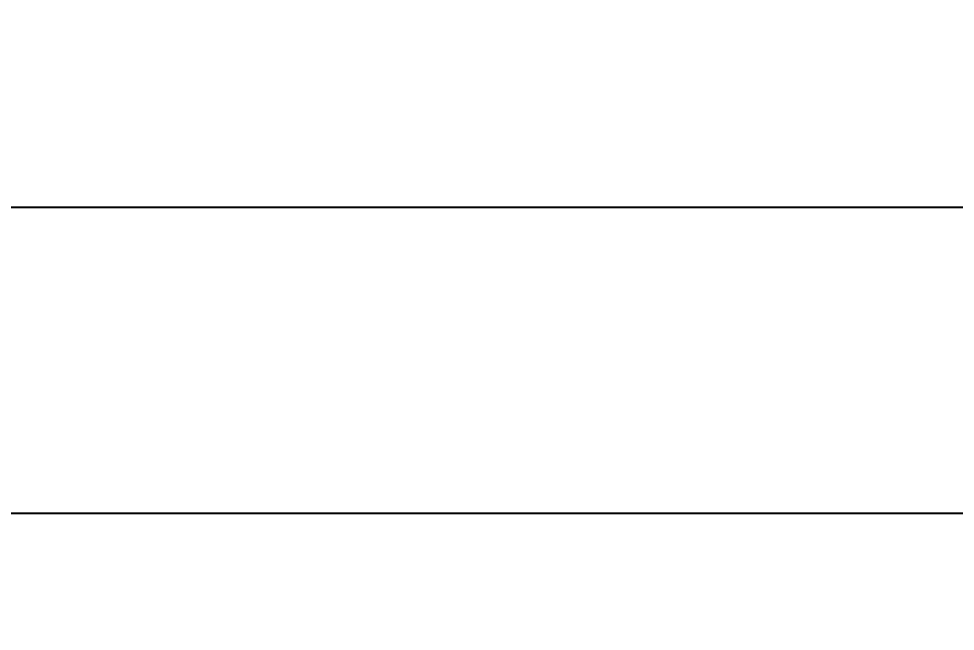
# Model space of a CAD drawing. Header units: inches. Extents: x 0 to 23821, y 0 to 11279.
# Drawn here: x 3561.5 to 4002.6, y 3044.1 to 3332.6 of the extents above; entities that cross this region are included whole.
import ezdxf

# ---------------------------------------------------------------- set-up
doc = ezdxf.new("R2010")
doc.units = ezdxf.units.IN
doc.header["$LTSCALE"] = 10
doc.header["$MEASUREMENT"] = 0
doc.layers.get('Defpoints').update_dxf_attribs({"color": 8})
doc.styles.add('SCI', font='')
doc.styles.get('SCI').set_extended_font_data('Gulim')
doc.dimstyles.new('SCH', dxfattribs={"dimtxt": 2.5, "dimasz": 2, "dimexe": 1.25, "dimexo": 0.625, "dimtad": 1, "dimdec": 8, "dimtxsty": 'SCI', "dimcen": 2.5, "dimclrd": 4, "dimclre": 4, "dimclrt": 7, "dimadec": 8, "dimazin": 2, "dimtfac": 1, "dimtdec": 8, "dimtmove": 0, "dimatfit": 3, "dimfxl": 1, "dimarcsym": 0})

# ---------------------------------------------------------------- blocks, each defined once
blk = doc.blocks.new('*D346')
at = {"color": 4, "lineweight": -2, "transparency": 16777216}
for p, q in [((1717.14, 2772.35), (1717.14, 3130.99)), ((7957.14, 2772.35), (7957.14, 3130.99)), ((1767.14, 3099.74), (7907.14, 3099.74))]:
    blk.add_line(p, q, dxfattribs=at)
at = {"color": 4, "transparency": 16777216}
for points in [[(1767.14, 3108.07), (1767.14, 3091.41), (1717.14, 3099.74)], [(7907.14, 3108.07), (7907.14, 3091.41), (7957.14, 3099.74)]]:
    blk.add_solid(points, dxfattribs=at)
at = {"layer": 'Defpoints', "color": 0, "transparency": 16777216}
for p in [(7957.14, 3099.74), (1717.14, 2756.72, -227228.55), (7957.14, 2756.72, -227228.55)]:
    blk.add_point(p, dxfattribs=at)
at = {"color": 7, "transparency": 16777216, "insert": (4837.14, 3147.45), "char_height": 62.5, "attachment_point": 5, "style": 'SCI'}
blk.add_mtext('6240', dxfattribs=at)
blk = doc.blocks.new('*D348')
at = {"color": 4, "lineweight": -2, "transparency": 16777216}
for p, q in [((1437.14, 2772.35), (1437.14, 3275.13)), ((8237.14, 2772.35), (8237.14, 3275.13)), ((1487.14, 3243.88), (8187.14, 3243.88))]:
    blk.add_line(p, q, dxfattribs=at)
at = {"color": 4, "transparency": 16777216}
for points in [[(1487.14, 3252.21), (1487.14, 3235.54), (1437.14, 3243.88)], [(8187.14, 3252.21), (8187.14, 3235.54), (8237.14, 3243.88)]]:
    blk.add_solid(points, dxfattribs=at)
at = {"layer": 'Defpoints', "color": 0, "transparency": 16777216}
for p in [(8237.14, 3243.88), (1437.14, 2756.72, -227228.55), (8237.14, 2756.72, -227228.55)]:
    blk.add_point(p, dxfattribs=at)
at = {"color": 7, "transparency": 16777216, "insert": (4837.14, 3291.54), "char_height": 62.5, "attachment_point": 5, "style": 'SCI'}
blk.add_mtext('6800', dxfattribs=at)

msp = doc.modelspace()

# ---------------------------------------------------------------- dimensions: what is measured, and where the dimension line sits
for base, p1, p2, picture, middle in [((8237.1433904861, 3243.8761104752), (1437.1433904861, 2756.7211114483, -227228.5508311124), (8237.1433904861, 2756.7211114483, -227228.5508311125), '*D348', (4837.1433904861, 3291.5417229918)), ((7957.1433904861, 3099.7385011423), (1717.1433904861, 2756.7211114483, -227228.5508311124), (7957.1433904861, 2756.7211114483, -227228.5508311125), '*D346', (4837.1433904861, 3147.4457248441))]:
    dim = msp.add_linear_dim(base=base, p1=p1, p2=p2, dimstyle='SCH', override={"dimscale": 25})
    dim.commit()
    dim.dimension.update_dxf_attribs({"geometry": picture, "text_midpoint": middle})

doc.saveas('drawing.dxf')
